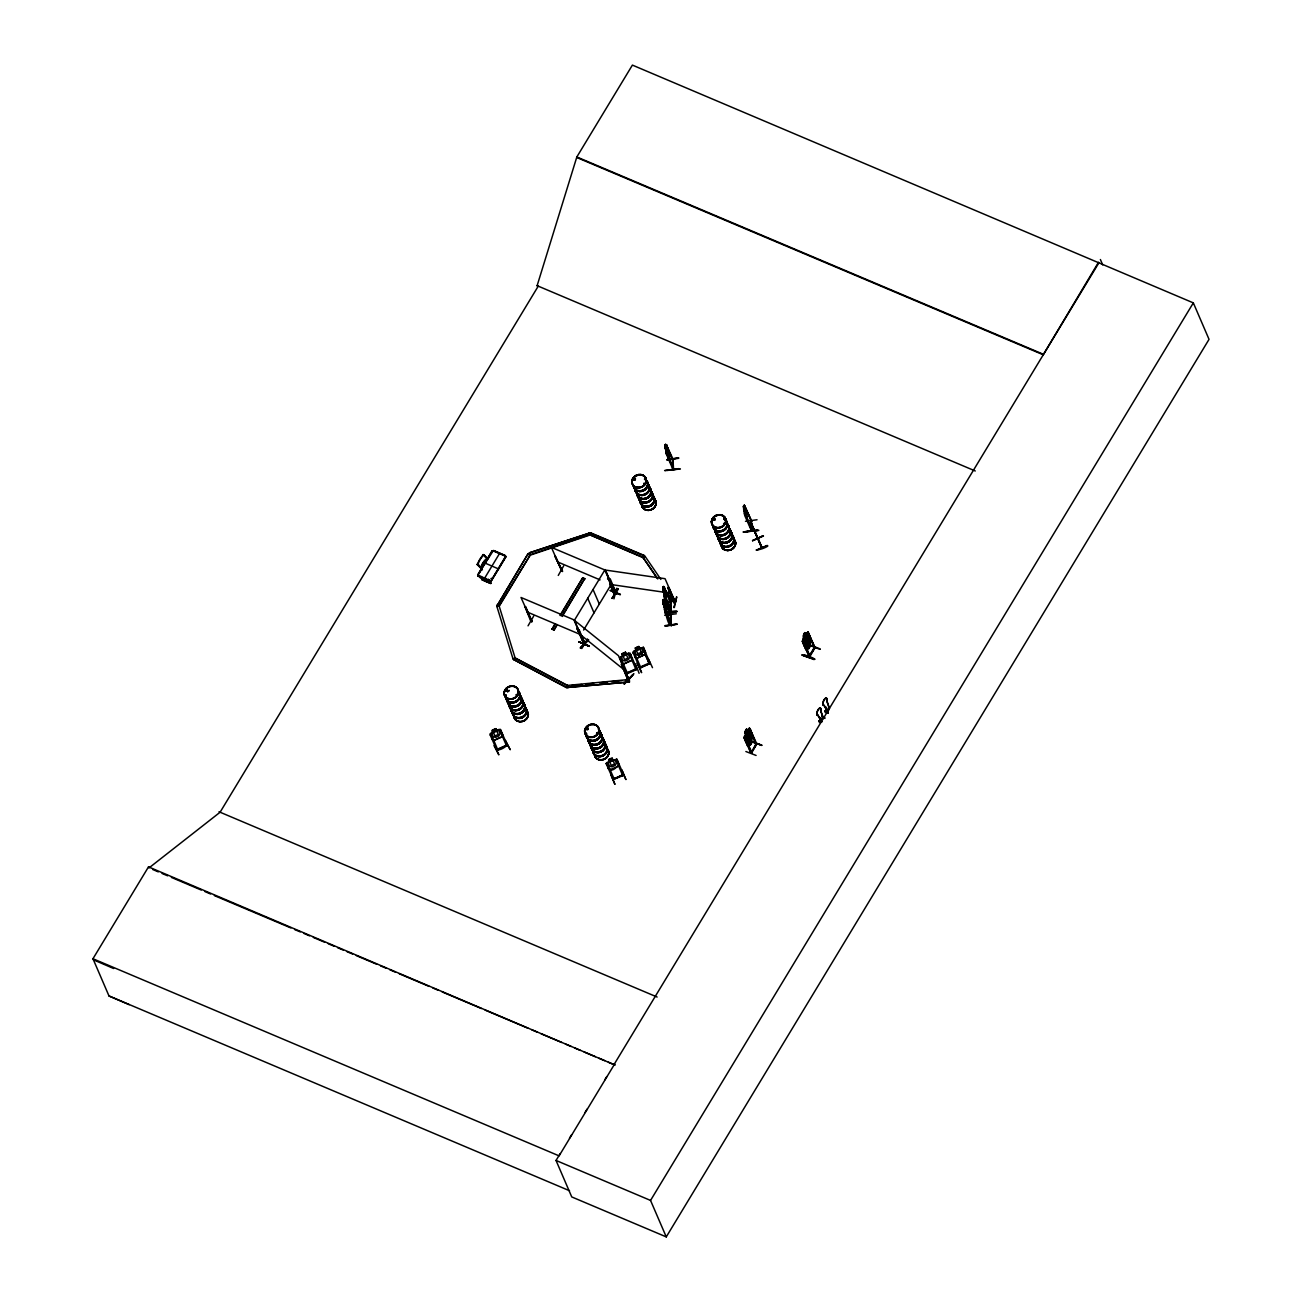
<?xml version="1.0" encoding="UTF-8"?>
<svg xmlns="http://www.w3.org/2000/svg" width="1302" height="1302" viewBox="0 0 1302 1302"><rect width="100%" height="100%" fill="white"/><g stroke="black" fill="none" stroke-linecap="round" stroke-linejoin="round"><path stroke-width="1.5" d="M567.77 687.912L567.574 685.422L515.299 657.966L514.03 659.756L566.5 687.668L567.574 685.422L629.273 679.481L629.468 681.971L567.574 687.456L629.468 681.971M629.273 681.516L629.273 679.481M827.421 709.313L826.282 710.29L826.461 707.23M531.655 621.689L530.777 620.354M561.52 570.748L562.529 571.187L561.211 571.187L562.529 571.187L555.238 556.247L562.334 571.578L555.043 556.572M562.171 571.204L561.455 570.243M583.101 642.96L584.631 642.7M585.363 644.702L584.533 643.481M614.658 592.264L613.795 593.468L614.967 592.556M613.681 592.947L614.902 593.289M750.977 752.979L745.135 737.811L751.84 752.442L750.815 753.272L756.82 743.898L750.098 729.234L756.153 744.239M813.896 647.843L814.564 648.542L808.347 632.902L815.068 647.582L809.535 657.184L802.878 642.358L803.741 641.626L810.072 656.354C807.484 654.906 811.667 655.036 814.808 647.013M676.291 613.795L664.638 615.228M583.752 643.253L577.16 628.882L578.267 628.931M608.457 579.178L614.609 594.005L614.674 592.947M667.031 459.866L678.586 458.32M745.493 521.305L757.048 519.758M585.493 644.148L584.338 643.855M627.336 678.342L628.394 679.53L621.575 664.004L622.03 664.866M627.564 678.928L628.475 678.651L627.255 678.277M628.475 678.651L624.114 668.837M628.606 679.123L627.759 678.082M670.676 615.211C672.076 641.984 670.823 609.987 670.628 615.114M670.921 615.634L663.515 599.18M670.497 623.658L670.579 624.521M670.091 601.508L670.921 612.152L670.432 601.801M671.083 611.566L670.856 611.012M750.977 520.963L751.547 521.728L744.809 506.25L751.628 520.881M751.645 521.711L744.223 505.241L744.695 515.413L751.579 531.086L750.863 520.312M751.531 530.044L751.97 531.037L744.288 511.344M752.084 530.793L751.335 520.361M749.122 742.563L748.52 743.605L748.829 739.601L746.811 739.666L747.364 738.511M643.286 647.338L650.219 663.499L650.023 662.441L648.835 662.995L649.47 663.841L642.895 648.884L643.855 648.445L643.042 649.21M751.628 524.022L762.093 547.8L751.059 523.03L761.719 547.947L757.65 537.97M645.353 652.123L645.092 654.434L636.922 658.242L634.904 656.908M645.466 652.074L645.206 654.467L636.922 658.242M491.472 734.93L490.496 735.353L491.472 734.93L497.82 749.985L497.478 748.894M502.165 736.655L502.426 734.344L500.375 729.576L496.713 730.536M491.977 739.129L493.963 740.382L502.279 736.688L502.588 734.409M621.542 662.653L623.577 664.004L631.893 660.293L632.219 658.031M663.467 602.094L663.629 601.003L665.794 607.481L665.452 610.898M481.707 579.504L490.821 583.556L482.049 579.846M505.843 556.882L505.143 555.401L493.735 550.567M507.308 690.125L507.048 691.232L505.957 690.451M507.78 690.874L507.015 689.897M516.748 694.34L516.422 695.463M516.568 695.349L517.122 694.65L515.983 694.812M586.502 728.697L587.251 729.608M587.853 729.234L587.853 728.388M587.967 728.192L588.227 729.397L586.714 729.787M597.293 732.587L596.967 733.726M596.528 733.368L597.455 732.635M597.602 732.798L596.967 733.612M635.083 478.42C632.186 478.615 636.222 478.241 634.871 479.868M643.969 483.97L645.027 483.319M712.943 519.628L713.594 518.766M724.319 523.974L723.831 523.339M820.488 718.688L820.504 720.364L820.048 718.004M819.886 718.558L820.667 718.086M670.839 601.752L670.888 602.907L663.564 586.323L663.597 589.22L662.669 587.267L665.094 591.499L665.403 598.057M614.121 778.84L622.421 774.918M607.725 764.307L606.878 765.039L607.725 764.307L614.251 779.231L612.884 778.677M623.691 774.657L613.014 779.312L623.625 774.723M670.074 614.463L670.579 615.341M670.79 624.179L670.807 624.114C667.861 630.298 660.798 589.855 663.597 602.077L662.669 600.124L662.995 603.493M752.979 736.314L747.511 745.802L743.995 737.648L749.594 728.192L748.617 728.632M744.174 737.599L744.532 735.955M752.8 736.346L751.238 740.122L752.003 741.912M814.678 647.403L807.842 631.877L802.357 641.365L803.985 637.524L803.22 635.734C806.443 628.508 802.537 637.264 803.22 639.656L804.669 643.009L806.198 642.862L807.907 639.9L808.2 636.89L806.752 633.537L805.596 634.53L804.815 632.723M810.804 641.723L811.113 639.949L807.728 631.828M806.622 649.128L811.113 639.949M819.3 722.61L821.236 718.916M819.821 721.731L819.17 720.787L821.936 721.926L818.942 721.162M825.322 712.633L826.884 708.939M825.68 712.031L825.956 711.364M610.199 579.423L609.287 578.934L616.595 594.038L615.358 593.924L605.072 569.592L574.231 620.598L584.273 644.148M613.942 598.855L616.725 588.211M615.569 593.94L605.463 570.064L665.062 578.69L675.282 602.159L673.72 601.866L674.957 601.508L675.136 602.566L668.886 587.544L667.763 587.772L673.948 602.403L675.022 602.533M616.253 593.484L615.228 593.175M615.716 593.419L616.481 594.021L616.253 593.061M673.769 607.513L676.828 597.146M674.355 607.562L676.552 596.853M614.804 784.211L611.029 774.804M751.352 740.154L752.003 737.974L750.554 734.621L749.024 734.767L747.039 740.757L748.471 744.109L749.643 743.116L750.278 745.037L752.1 741.863L751.433 740.106M809.6 643.839L810.251 641.658L808.802 638.305L807.273 638.452L805.287 644.441L806.719 647.778L807.891 646.801L808.623 648.754L810.446 645.597L809.567 643.758L810.365 645.629M747.446 730.894L746.599 728.876L744.777 732.049L746.42 739.324L747.95 739.178L749.659 736.232L749.952 733.205L748.52 729.852L747.478 730.715M584.598 644.36L585.526 645.092L579.325 630.363M560.185 1153.605L556.035 1160.456L571.741 1196.929L666.266 1236.9L1209.037 339.35L1193.332 302.878L632.398 65.1L576.835 156.972L537.075 285.822L538.165 286.294M750.88 753.126L744.06 737.567M751.775 752.654L751.254 751.759M756.332 744.744L749.48 728.143M756.722 744.077L751.384 753.321M584.858 643.237L583.296 642.57M639.266 667.308L640.828 667.682L634.302 652.758L633.325 653.197L634.302 652.758M640.714 667.714L640.47 666.77M649.014 662.799L649.454 663.792M650.268 663.402L639.607 667.796M496.436 749.464L497.999 749.854M496.55 749.415C500.082 751.775 509.7 743.833 506.152 745.102M496.664 750.001L507.292 745.118M507.471 745.623L500.473 729.494L499.04 729.445C490.838 731.382 490.708 738.055 492.351 730.21L495.883 728.632L496.615 730.65L498.601 730.357L500.033 733.71L498.894 735.923L495.59 737.388L493.198 736.753L491.749 733.4L493.263 732.017M626.05 673.085C627.71 671.523 627.548 674.924 627.255 672.548M627.499 673.508L621.087 658.552L620.11 658.975L621.087 658.552M636.857 668.707L626.392 673.573M490.463 583.15L488.543 579.39M490.268 583.133L488.348 579.357M745.867 751.514L756.104 755.453M814.206 658.861C806.622 657.933 790.363 649.958 814.059 659.593M804.05 654.857C827.388 665.582 806.41 653.392 803.904 655.638M613.893 778.319L614.039 779.312M616.416 760.661L617.408 760.254L616.416 760.661L622.73 775.634L623.3 774.267L623.853 775.26L616.822 759.099L607.139 762.516M578.918 641.707C610.133 655.541 557.988 632.918 588.976 645.89M583.931 643.758L577.356 628.557M477.883 575.191L492.286 550.665M478.078 575.142C478.534 577.844 489.259 584.061 491.261 580.383L505.469 556.54M505.615 690.565L506.706 691.346M507.227 690.792L506.152 689.897M643.823 483.66L643.969 483.172M715.026 519.937L714.928 518.912M723.652 523.664L723.619 524.234M670.286 614.804L670.904 625.009M672.402 458.776L672.857 459.866M750.863 520.198L751.563 530.972M744.353 505.225L744.256 508.154L743.361 506.38M803.367 641.87C814.075 625.985 801.869 638.696 803.692 644.685M752.198 741.912L750.375 745.069L749.529 743.068L747.511 745.802M761.589 745.46L751.417 741.473L750.587 744.077M807.777 646.752L805.759 649.486L802.309 641.251L809.632 657.005M809.486 643.79L810.853 641.74M744.972 732.049L746.681 729.087M744.988 738.82L745.493 737.941M756.169 744.923L750.44 729.364M803.236 642.504L803.741 641.626M814.58 648.429L808.688 633.049M751.791 735.793L751.547 732.961L751.872 735.776L747.576 743.214L746.127 742.352M810.121 639.445L805.71 646.85L810.121 639.445L809.909 636.694M809.795 645.45L819.951 649.34M755.648 744.402L751.205 752.816M756.153 743.279L756.006 744.549M809.567 655.59L813.896 648.087M751.547 741.619L761.979 745.265L751.596 741.603M825.37 712.161L825.191 710.827L828.284 712.731L825.191 710.827M821.123 718.785L819.495 721.552L819.17 720.787M827.405 711.608L829.309 708.418L826.672 700.72A3.939 1.514 -67.7 0 0 825.549 698.132A3.939 1.514 -67.7 0 0 822.88 702.673A3.939 1.514 -67.7 0 0 823.987 705.245L827.616 711.706L829.52 708.5L826.884 700.802A3.939 1.514 -67.7 0 0 825.761 698.23A3.939 1.514 -67.7 0 0 823.092 702.755A3.939 1.514 -67.7 0 0 824.199 705.326L827.616 711.706M821.774 716.36L824.557 717.5L821.562 716.735M828.153 713.284L827.958 711.966M531.704 621.152L530.581 620.745L524.836 606.341L532.127 621.282M531.932 621.672L525.731 606.716M533.657 616.172L528.042 625.839M563.652 565.914L558.265 575.435M607.562 578.788L608.669 578.837M608.376 579.309L608.555 578.3L614.609 594.005M610.361 590.245L620.159 594.786M617.734 588.569L612.086 598.432L618.336 589.041M610.101 590.603L620.403 594.428L615.341 592.345M129.191 1004.672L108.994 995.965L92.963 958.744L148.509 866.872L615.114 1065.069L608.408 1062.237M482.407 569.869L477.15 564.531L478.436 561.927A17.414 10.237 -44.6 0 1 481.349 557.093L483.172 554.571L484.442 555.628M477.15 564.531L478.664 565.182M477.264 564.336L478.046 564.238A16.763 9.846 -44.6 0 1 483.579 555.059L484.816 556.003M481.724 568.616L478.501 565.263L481.675 567.916A9.114 5.354 -44.6 0 1 487.208 558.753L486.557 558.656M484.702 556.198L487.387 559.486M492.107 550.876L477.704 574.784L490.284 580.985M479.103 573.45L482.163 568.388M485.223 563.31L493.067 550.958M491.342 580.578L505.648 556.93M590.636 532.795L589.692 535.106L530.109 555.205L499.252 606.211L497.299 605.397L527.961 553.92L529.914 554.75L589.497 534.65L590.636 532.795L644.051 555.384L643.123 557.695L656.843 577.73M497.299 605.397L527.961 553.92M497.104 604.942L499.057 605.755L515.218 658.275L513.053 659.007L496.892 606.488L499.057 605.755L530.109 555.205L528.156 554.375M557.126 624.976L554.034 630.07L552.097 629.257L554.977 623.691M560.12 615.195L582.743 577.779L584.696 578.609L562.269 616.464M552.097 629.257L555.173 624.146M560.316 615.651L582.743 577.779M554.034 630.07L556.93 624.521M562.073 616.009L584.696 578.609M583.621 630.038L611.37 584.175M643.123 557.695L589.497 534.65L642.928 557.24C648.298 554.082 640.307 560.267 644.051 555.384M577.128 157.656L1043.26 354.795L1098.53 262.239M569.495 1138.208L571.562 1134.791M585.021 1112.526L587.088 1109.109M604.698 1080.009L606.765 1076.575M614.007 1064.597L1098.823 262.923M614.642 1063.994L559.095 1155.867L92.963 958.744M666.266 1236.9L650.544 1200.428L1193.332 302.878M514.225 660.212L515.022 657.819L513.053 659.007M566.5 687.668L567.574 685.422M814.564 647.517L814.255 648.233M492.286 551.283L493.914 550.974M481.984 579.292L490.854 582.694M491.261 581.017L505.729 557.142L505.322 555.791L493.474 550.486M634.937 479.559L634.53 478.729M633.976 480.145L635.409 479.673M507.585 691.037L505.681 691.004M713.773 520.051L714.765 519.27L713.577 519.14M713.984 520.051L714.798 519.205M587.853 729.087L586.388 728.876M643.334 647.452L632.821 652.074L639.917 668.154L650.398 663.369M490.903 733.059L489.861 734.214L496.957 750.359L496.615 749.268M606.146 763.672L607.171 762.451L606.097 763.574L613.291 779.638M610.296 579.064L616.367 593.5M579.439 630.152L578.413 629.842L585.802 644.799M580.594 648.201L588.716 640.014M531.004 620.875L531.769 621.721L521.012 597.472L574.442 620.061L584.728 644.539L577.16 628.882M624.407 683.241C652.627 654.271 606.26 703.536 632.479 674.989M624.537 683.485L632.626 675.266M633.846 650.984L636.19 649.779L634.709 651.244L636.157 654.597L638.533 655.231L641.821 653.734L642.976 651.488L641.528 648.136L639.607 648.233M805.612 642.195L804.962 643.318L807.077 643.286L806.817 647.306L807.598 643.058L809.86 642.016L807.826 641.951M670.644 602.256L664.15 587.332L670.937 601.85M491.082 580.611L489.91 580.773M713.268 518.896L714.619 518.603M714.765 520.051L713.756 520.393M586.551 729.332L587.934 728.55M637.264 663.092L641.56 672.337M641.528 672.662L637.28 663.076M494.044 745.737L498.666 754.509M494.451 745.232L498.829 754.802M610.833 774.544L614.918 784.227M628.687 652.969L619.524 657.933L622.747 655.622L621.965 653.832L625.497 652.253L626.327 654.157L630.087 653.116L637.036 669.342C636.662 667.324 635.148 669.863 636.255 669.619M623.723 775.276L623.463 774.316M673.297 469.062L672.906 468.118M665.973 591.092L673.98 602.777L675.917 601.573L673.785 602.321L666.917 592.312M637.036 669.342L626.474 673.98M667.601 455.554L667.291 448.995L664.899 444.942M746.062 516.992L746.453 513.558L744.305 507.064L744.142 508.171C741.831 501.384 745.444 516.389 743.605 509.277M634.839 479.738L633.944 479.836M492.612 550.681L505.843 556.361M490.935 581.001L478.306 576.07M639.315 657.022L635.311 648.038L638.826 646.443L642.602 655.524M638.875 646.541L635.311 648.038M639.477 648.282L643.448 647.371L645.515 652.172M636.483 650.447L639.77 648.949M637.915 653.799L641.202 652.302M648.201 658.503L652.497 667.666M640.535 666.917L648.901 663.141M621.965 653.832L625.497 652.253M629.696 654.711L630.819 654.597L629.696 654.711L636.011 669.667M624.26 669.13L628.589 679.172L618.499 655.72L574.866 620.696M495.932 728.729L492.351 730.21M627.32 672.695L635.702 668.968M500.082 731.089L501.205 730.975L500.082 731.089L506.641 745.997M493.963 740.382L502.279 736.688M505.436 740.708L510.221 749.74L505.371 740.382M497.706 749.089L506.087 745.346M805.645 649.454L806.622 649.014M807.842 631.877L805.694 634.562L804.848 632.56M608.636 759.652C618.58 756.967 605.072 758.301 609.596 761.556L608.018 762.793L609.466 766.146L611.875 766.829L615.211 765.446L616.367 763.249L614.935 759.912L613.014 760.043M608.18 768.392L610.215 769.759C613.991 772.135 621.184 761.133 618.499 766.227L610.231 769.563L608.229 768.489M625.953 779.572L621.819 769.938L625.757 779.345M623.821 775.178L613.161 779.638L612.868 778.629L613.047 779.686M751.986 524.869L752.003 523.86M752.458 526.529L751.303 523.339L754.965 532.274M756.918 537.14L756.869 537.026M752.556 540.558L763.46 536.05M756.495 550.225L767.269 545.408M756.446 550.111C777.929 540.428 763.721 550.144 756.316 549.818M529.328 552.845L589.122 533.202L529.328 552.845L530.109 555.205M626.669 673.883L619.606 657.803M809.616 656.094L803.383 641.495M614.577 593.81L613.844 593.435M481.821 578.983L485.63 578.153M613.649 778.368L614.137 779.214M634.627 479.754L634.041 479.852M635.588 664.053L639.103 673.313M663.76 607.513L663.727 602.696M664.232 609.32L670.823 625.058M667.015 614.756L665.713 603.965L667.015 614.756L666.168 614.039M664.118 601.231L664.476 600.238M664.964 609.434L671.376 624.097M665.192 625.578C701.664 620.875 640.665 629.859 676.763 624.065M665.534 444.242L667.959 448.702M664.866 444.763L665.029 448.165L665.696 444.34L666.364 453.975L665.908 452.152M666.364 444.828L672.695 460.452L666.364 444.828L673.167 459.443M666.396 445.756L666.754 444.763M665.045 448.116L673.525 469.599C671.962 436.87 673.964 490.642 672.581 459.525M667.194 453.959L673.59 468.639M668.431 458.792L669.147 459.411L667.959 448.604L669.033 459.427M667.405 470.087C708.255 466.035 635.653 474.058 678.977 468.639M667.503 470.396L679.074 468.883M744.858 507.194L745.216 506.201M746.42 510.042L747.608 520.849M747.234 512.874L746.29 510.156M744.37 513.59L744.825 515.397M745.639 515.397L752.051 530.077M745.867 531.525C786.701 527.473 714.114 535.496 757.438 530.077M745.965 531.818L757.536 530.321M663.336 586.763L664.036 596.495L666.233 601.296M664.199 588.26L664.557 587.267M662.799 587.251L662.962 590.652M665.761 591.108L666.819 601.931L666.103 601.182M664.98 596.462L671.311 611.077M666.738 601.736L676.389 600.434L664.817 601.98M664.72 602.256L676.291 600.661M665.371 613.47C672.19 609.32 687.83 611.484 665.355 613.47M676.877 611.452L665.208 612.591M571.757 685.503L581.701 684.543M585.688 684.152L593.647 683.387M599.62 682.818L607.578 682.053M611.566 681.662L621.51 680.702M625.497 680.328L629.468 679.937M749.578 738.283L751.612 738.332L749.35 739.373M712.991 519.563L714.066 520.149M667.763 587.772L668.772 587.918M611.745 584.647L671.344 593.273M634.627 478.55L635.506 478.762M670.595 601.215L671.311 611.989L662.848 590.62M673.915 601.898L673.98 602.777M674.143 602.435L667.861 587.414M810.446 645.597L808.623 648.754M810.056 644.913L820.195 648.949M804.31 646.15L805.824 646.882M744.89 732.098L745.655 733.889M746.176 742.514L747.576 743.214M825.598 708.695L826.526 710.387M824.963 711.201L827.73 712.34M820.634 710.68L823.482 718.46L820.634 710.68A3.939 1.514 -67.7 0 0 819.528 708.109A3.939 1.514 -67.7 0 0 816.859 712.633A3.939 1.514 -67.7 0 0 817.965 715.205L821.383 721.585M817.965 715.205L821.595 721.666M524.625 606.667L525.536 607.041M531.021 620.387L531.851 620.68M578.902 641.788L589.122 646.166M576.835 156.972L1042.967 354.111M975.263 470.982L537.156 285.691L538.247 286.163L220.103 812.22L148.981 867.929L148.509 866.872M590.831 533.25L644.262 555.84M557.695 561.959L600.076 579.895M582.938 578.234L584.891 579.064M491.342 578.316L492.286 578.706L491.098 578.706M482.293 579.488L491.066 583.15M527.294 612.054L580.725 634.66M551.902 628.801L553.838 629.615M219.013 811.764L657.136 997.039M152.708 869.508L158.307 871.884M162.05 873.463L167.649 875.823M171.392 877.402L201.273 890.047M205 891.626L210.599 894.002M214.342 895.581L290.916 927.952M294.643 929.547L300.257 931.907M303.984 933.485L309.583 935.861M313.326 937.44L324.524 942.176M328.267 943.755L333.865 946.131M337.609 947.71L343.207 950.069M346.934 951.648L352.549 954.024M356.276 955.603L376.831 964.294M380.558 965.872L386.157 968.232M389.9 969.827L395.499 972.187M399.242 973.766L429.123 986.411M432.85 987.99L438.448 990.35M442.192 991.929L481.414 1008.529M485.141 1010.108L528.107 1028.271M531.834 1029.849L537.433 1032.209M541.176 1033.804L561.715 1042.479M565.459 1044.058L571.057 1046.434M574.784 1048.012L580.399 1050.389M584.126 1051.967L595.34 1056.703M599.066 1058.282L604.665 1060.658M556.035 1160.456L650.544 1200.428M108.994 995.965L569.511 1190.728M93.418 959.802L113.616 968.509M628.02 678.57L624.96 670.676M807.647 634.432L809.095 635.295M515.511 658.421L567.77 685.877M514.03 659.756L566.305 687.212M617.929 588.862L612.135 598.383M587.479 638.924L581.815 648.542M531.981 621.152L530.695 620.777M673.036 469.599L666.233 453.893M670.872 612.021L664.036 596.397M633.456 479.396L633.976 480.275M588.048 728.192L587.169 728.095L587.853 728.615M477.476 564.58L478.534 565.393M492.042 738.966L493.979 740.187M581.148 635.278L624.781 670.318M484.425 555.287L487.745 558.656M483.172 554.571L487.632 559.095M477.915 564.433L479.038 565.573M644.881 556.052L660.879 579.423M668.87 591.108L675.917 601.573M642.928 557.24L657.787 578.951M477.704 575.305L478.078 576.151M631.893 660.293L623.577 664.004M1100.385 259.521L1102.729 264.941M809.925 645.857L808.835 647.761M744.223 505.241L746.42 510.14M744.532 511.93L745.981 515.283L744.386 508.773L744.516 513.59M824.557 717.5L824.963 718.444M665.159 447.839L665.924 449.939M666.087 450.508L667.519 453.845L665.94 447.335L666.054 452.152M749.431 728.274L752.914 736.395M746.388 729.869L745.297 731.773M745.135 737.811L751.319 752.475M662.848 588.309L662.946 590.343M663.874 593.012L665.322 596.365L663.727 589.839L663.857 594.656M664.59 596.528L670.807 611.224M662.702 600.303L666.559 609.271M662.978 603.2L671.295 624.944M662.881 603.461L666.754 612.445M642.895 648.884L649.21 663.841M615.341 593.858L604.844 569.967L551.413 547.377L561.65 570.829M610.296 584.435L614.251 593.858M609.824 584.061L613.877 593.533M635.49 648.152L636.271 649.942M625.416 652.367L626.229 654.255L628.215 653.978L629.663 657.315L628.508 659.544L625.204 661.009L622.812 660.374L621.38 657.022L622.877 655.638L622.112 653.832M593.045 589.497L599.327 604.079M621.575 664.004L627.58 679.026L621.282 664.28M587.739 598.269L594.021 612.851M616.725 759.164L618.824 764.046M612.2 758.155L612.933 760.156M499.61 553.383L484.198 578.902M498.585 568.958L485.141 563.115A30.922 12.011 -67.1 0 0 486.118 561.569M499.057 605.755L496.892 606.488M492.498 730.21L493.312 732.115M752.231 526.008L751.742 524.706M753.191 528.059L754.444 531.037M754.118 530.598L755.388 533.315M754.183 530.695L753.288 528.547L757.259 537.856M622.47 774.723L622.73 775.634M588.927 532.746L589.692 535.106M477.655 575.045L477.964 575.923M809.73 636.743L809.942 639.428M745.297 738.218L745.509 740.903M745.183 738.169L745.444 741.001M665.176 606.048L665.355 609.206M663.109 601.768L663.239 603.803M743.767 507.845L743.865 509.879M665.322 446.407L665.42 448.441M481.268 566.582A9.765 5.745 -44.6 0 1 481.805 564.84M482.212 563.945A9.765 5.745 -44.6 0 1 483.27 562.187M483.921 561.325A9.765 5.745 -44.6 0 1 485.402 559.746M484.832 563.929A30.922 12.011 -67.1 0 1 483.937 565.442M483.481 566.191A30.922 12.011 -67.1 0 1 483.026 566.907M598.822 732.408A7.47 6.445 -23.3 0 1 598.822 743.8A7.47 6.445 -23.3 0 1 587.853 739.162M601.719 736.769A7.356 6.347 -23.3 0 1 599.376 747.56A7.373 6.364 -23.3 0 1 589.432 742.628A7.324 6.315 -23.3 0 0 599.359 747.527A7.324 6.315 -23.3 0 0 601.687 736.786A7.373 6.364 -23.3 0 1 599.425 747.673A7.356 6.347 -23.3 0 1 589.415 742.531M601.41 734.344A7.47 6.445 -23.3 0 1 596.967 744.418A7.47 6.445 -23.3 0 1 587.755 738.95M598.611 729.283A7.47 6.445 -23.3 0 1 595.323 740.61A7.47 6.445 -23.3 0 1 586.372 733.417M601.898 737.144A7.373 6.364 -23.3 0 1 599.555 747.966A7.324 6.315 -23.3 0 1 589.708 743.116A7.356 6.347 -23.3 0 0 599.636 748.145A7.356 6.347 -23.3 0 0 601.963 737.371A7.324 6.315 -23.3 0 1 599.62 748.129A7.373 6.364 -23.3 0 1 589.562 742.937M601.801 736.981A7.356 6.347 -23.3 0 1 599.473 747.771A7.356 6.347 -23.3 0 1 589.513 742.758M601.947 739.65A7.47 6.445 -23.3 0 1 604.909 747.836A7.47 6.445 -23.3 0 1 595.779 752.117A7.47 6.445 -23.3 0 1 591.222 744.679M605.186 744.581A7.47 6.445 -23.3 0 1 601.915 755.892A7.47 6.445 -23.3 0 1 592.947 748.699M606.439 746.03A7.47 6.445 -23.3 0 1 601.068 756.364A7.47 6.445 -23.3 0 1 593.045 748.91M605.007 744.418A7.356 6.347 -23.3 0 1 601.784 755.567A7.356 6.347 -23.3 0 1 592.963 748.487M603.542 740.757A7.47 6.445 -23.3 0 1 600.271 752.084A7.47 6.445 -23.3 0 1 591.303 744.89M606.765 748.455A7.373 6.364 -23.3 0 1 604.421 759.278A7.373 6.364 -23.3 0 1 594.428 754.232A7.356 6.347 -23.3 0 0 604.405 759.245A7.356 6.347 -23.3 0 0 606.748 748.455M723.896 518.928A7.47 6.445 -23.3 0 1 723.896 530.321A7.47 6.445 -23.3 0 1 712.926 525.683M723.798 518.717A7.47 6.445 -23.3 0 1 723.798 530.109A7.47 6.445 -23.3 0 1 712.829 525.471M727.151 523.86A7.47 6.445 -23.3 0 1 723.863 535.171A7.47 6.445 -23.3 0 1 714.896 527.977M728.615 527.554A7.356 6.347 -23.3 0 1 725.393 538.686A7.356 6.347 -23.3 0 1 716.572 531.607M728.567 527.375A7.373 6.364 -23.3 0 1 725.328 538.572A7.373 6.364 -23.3 0 1 716.474 531.46A7.324 6.315 -23.3 0 0 725.279 538.426A7.34 6.331 -23.3 0 0 728.502 527.31A7.324 6.315 -23.3 0 1 725.279 538.426A7.34 6.331 -23.3 0 1 716.474 531.362M730.487 534.211A7.47 6.445 -23.3 0 1 730.487 545.619A7.47 6.445 -23.3 0 1 719.501 540.965M730.324 534.064A7.356 6.364 -23.3 0 1 730.324 545.31A7.356 6.364 -23.3 0 1 719.501 540.737A7.356 6.347 -23.3 0 0 729.478 545.75A7.356 6.347 -23.3 0 0 731.822 534.959M730.259 531.086A7.47 6.445 -23.3 0 1 726.988 542.413A7.47 6.445 -23.3 0 1 718.02 535.22M731.512 532.551A7.47 6.445 -23.3 0 1 726.125 542.885A7.47 6.445 -23.3 0 1 718.118 535.431M728.697 527.684A7.373 6.364 -23.3 0 1 725.458 538.865A7.373 6.364 -23.3 0 1 716.605 531.753M733.563 539.028A7.356 6.347 -23.3 0 1 730.324 550.16A7.373 6.364 -23.3 0 1 721.487 543.064A7.373 6.364 -23.3 0 0 730.276 550.046A7.373 6.364 -23.3 0 0 733.579 538.995A7.373 6.364 -23.3 0 1 730.276 550.046A7.356 6.347 -23.3 0 1 721.52 543.08M518.18 693.95A7.47 6.445 -23.3 0 1 518.18 705.342A7.47 6.445 -23.3 0 1 507.21 700.688M517.968 690.809A7.47 6.445 -23.3 0 1 514.681 702.136A7.47 6.445 -23.3 0 1 505.729 694.942M507.617 691.818A7.47 6.445 -23.3 0 1 509.131 690.613M506.006 695.398A7.356 6.364 -23.3 0 0 514.843 702.494A7.356 6.364 -23.3 0 0 518.082 691.329A7.356 6.347 -23.3 0 1 516.585 701.664A7.356 6.347 -23.3 0 1 506.022 698.751M521.158 698.507A7.356 6.347 -23.3 0 1 518.831 709.297A7.356 6.347 -23.3 0 1 508.87 704.268A7.373 6.364 -23.3 0 0 518.88 709.411A7.373 6.364 -23.3 0 0 521.223 698.588A7.324 6.315 -23.3 0 1 518.814 709.264A7.324 6.315 -23.3 0 1 508.903 704.268M521.256 698.735A7.356 6.347 -23.3 0 1 518.928 709.509A7.356 6.347 -23.3 0 1 508.968 704.496M524.641 706.319A7.47 6.445 -23.3 0 1 521.353 717.63A7.47 6.445 -23.3 0 1 512.402 710.436M522.916 702.283A7.47 6.445 -23.3 0 1 520.54 713.252A7.47 6.445 -23.3 0 1 510.417 708.142M522.72 702.136A7.356 6.347 -23.3 0 1 520.393 712.926A7.356 6.364 -23.3 0 1 510.417 707.897A7.356 6.347 -23.3 0 0 520.393 712.926A7.356 6.364 -23.3 0 0 522.737 702.12M521.418 699.109A7.356 6.347 -23.3 0 1 518.196 710.241A7.356 6.347 -23.3 0 1 509.375 703.161A7.324 6.315 -23.3 0 0 518.18 710.225A7.324 6.315 -23.3 0 0 521.402 699.125M521.353 698.881A7.373 6.364 -23.3 0 1 518.115 710.062A7.373 6.364 -23.3 0 1 509.261 702.95M522.997 702.494A7.47 6.445 -23.3 0 1 520.621 713.447A7.47 6.445 -23.3 0 1 510.514 708.353M527.229 711.234A7.324 6.315 -23.3 0 1 522.867 721.096A7.324 6.315 -23.3 0 1 513.834 715.742M633.602 485.727A7.356 6.347 -23.3 0 0 644.409 490.301A7.356 6.364 -23.3 0 0 644.409 479.071A7.356 6.347 -23.3 0 1 644.409 490.301A7.356 6.364 -23.3 0 1 633.586 485.727M647.631 484.002A7.356 6.347 -23.3 0 1 644.409 495.134A7.356 6.347 -23.3 0 1 635.588 488.055M648.966 487.16A7.324 6.315 -23.3 0 1 645.743 498.259A7.324 6.315 -23.3 0 1 636.971 491.212A7.373 6.364 -23.3 0 0 645.808 498.389A7.373 6.364 -23.3 0 0 649.047 487.208A7.34 6.331 -23.3 0 1 645.743 498.259A7.34 6.331 -23.3 0 1 636.955 491.196M647.615 483.677A7.47 6.445 -23.3 0 1 644.327 495.004A7.47 6.445 -23.3 0 1 635.376 487.811M647.517 483.465A7.47 6.445 -23.3 0 1 645.157 494.435A7.47 6.445 -23.3 0 1 635.034 489.324M645.873 479.657A7.47 6.445 -23.3 0 1 643.513 490.61A7.47 6.445 -23.3 0 1 633.39 485.516M651.033 494.255A7.47 6.445 -23.3 0 1 651.033 505.648A7.356 6.364 -23.3 0 1 640.258 501.237A7.356 6.347 -23.3 0 0 651.081 505.794A7.356 6.364 -23.3 0 0 651.098 494.565A7.356 6.347 -23.3 0 1 651.081 505.794A7.47 6.445 -23.3 0 1 640.063 501.01M650.951 494.044A7.47 6.445 -23.3 0 1 650.951 505.436A7.47 6.445 -23.3 0 1 639.982 500.798M650.821 491.131A7.47 6.445 -23.3 0 1 647.533 502.442A7.47 6.445 -23.3 0 1 638.582 495.248M641.886 502.67A7.34 6.331 -23.3 0 0 650.691 509.733A7.34 6.331 -23.3 0 0 653.913 498.617A7.324 6.315 -23.3 0 1 650.691 509.733A7.324 6.315 -23.3 0 1 641.902 502.67A7.373 6.364 -23.3 0 0 650.74 509.863A7.373 6.364 -23.3 0 0 653.978 498.682M650.74 490.919A7.47 6.445 -23.3 0 1 647.452 502.247A7.47 6.445 -23.3 0 1 638.485 495.053M638.501 494.825A7.356 6.347 -23.3 0 0 647.322 501.905A7.356 6.364 -23.3 0 0 650.561 490.756A7.356 6.347 -23.3 0 1 647.322 501.905A7.356 6.364 -23.3 0 1 638.485 494.825M650.837 491.44A7.356 6.347 -23.3 0 1 648.51 502.23A7.356 6.347 -23.3 0 1 638.55 497.201M818.177 715.303A3.939 1.514 -67.7 0 1 817.07 712.715A3.939 1.514 -67.7 0 1 819.739 708.19A3.939 1.514 -67.7 0 1 820.846 710.762M504.606 559.844L504.606 559.844M749.399 730.747L745.118 738.185L749.513 730.796L750.912 731.496L749.513 730.796M749.643 736.216L747.95 739.162L749.382 742.514L751.091 739.569L749.643 736.216M807.891 639.884L806.198 642.846L807.631 646.199L809.339 643.237L807.891 639.884M747.592 731.447L745.9 734.393L747.332 737.746L749.041 734.784L747.592 731.447M804.636 633.553L803.806 636.06L804.636 633.553M805.84 635.116L804.148 638.078L805.58 641.43L807.289 638.468L805.84 635.116M578.218 628.459L578.039 629.468L578.218 628.459M486.476 580.838L486.427 581.701L486.476 580.838M588.374 639.754L580.22 647.957L588.358 639.77M638.273 647.127L636.418 648.689L638.273 647.127M624.96 652.92L623.088 654.467L624.96 652.92M626.441 654.76L623.137 656.224L624.586 659.577L627.889 658.112L626.441 654.76M495.33 729.315L493.474 730.845L495.33 729.315M496.827 731.138L493.523 732.603L494.972 735.955L498.275 734.491L496.827 731.138M611.647 758.806L609.759 760.303L611.647 758.806M613.144 760.661L609.808 762.044L611.256 765.397L614.593 763.997L613.144 760.661M753.256 527.798L754.297 530.614L753.256 527.798M763.314 535.659L752.605 540.688L763.314 535.659M678.586 457.93L666.933 459.704L678.586 457.93M598.871 743.947A7.356 6.347 -23.3 0 0 598.871 732.733A7.356 6.364 -23.3 0 1 598.871 743.963A7.356 6.364 -23.3 0 1 588.048 739.39A7.356 6.347 -23.3 0 0 598.871 743.947M589.92 737.046A7.356 6.347 -23.3 0 0 598.741 728.274A7.356 6.347 -23.3 0 0 586.697 726.516A7.373 6.364 -23.3 0 0 589.92 737.078A7.373 6.364 -23.3 0 0 598.774 728.274A7.373 6.364 -23.3 0 0 586.681 726.516A7.356 6.347 -23.3 0 0 589.92 737.046M590.066 737.388A7.356 6.347 -23.3 0 0 598.887 728.615A7.356 6.347 -23.3 0 0 586.844 726.874A7.356 6.347 -23.3 0 0 590.066 737.388A7.324 6.315 -23.3 0 0 598.871 728.632A7.324 6.315 -23.3 0 0 586.86 726.89A7.324 6.315 -23.3 0 0 590.083 737.371M595.405 740.757A7.356 6.364 -23.3 0 0 598.643 729.592A7.356 6.347 -23.3 0 1 595.388 740.74A7.356 6.364 -23.3 0 1 586.567 733.661A7.356 6.347 -23.3 0 0 595.388 740.74M597.732 743.751A7.356 6.364 -23.3 0 0 600.076 732.945A7.356 6.347 -23.3 0 1 597.732 743.735A7.356 6.364 -23.3 0 1 587.755 738.706A7.356 6.347 -23.3 0 0 597.732 743.735M595.112 740.073A7.356 6.347 -23.3 0 0 598.334 728.925A7.356 6.364 -23.3 0 1 595.112 740.073A7.356 6.364 -23.3 0 1 586.274 732.977A7.356 6.347 -23.3 0 0 595.112 740.073M601.784 750.733A7.356 6.347 -23.3 0 0 601.784 739.503A7.356 6.364 -23.3 0 1 601.784 750.733A7.356 6.364 -23.3 0 1 590.962 746.16A7.356 6.347 -23.3 0 0 601.784 750.733M602.859 750.863A7.356 6.364 -23.3 0 0 603.575 741.066A7.356 6.347 -23.3 0 1 602.859 750.847A7.356 6.364 -23.3 0 1 592.231 749.985A7.356 6.347 -23.3 0 0 602.859 750.847M591.499 745.135A7.356 6.364 -23.3 0 0 591.499 748.487A7.356 6.347 -23.3 0 1 591.515 745.135M604.323 759.033A7.356 6.347 -23.3 0 0 606.651 748.243A7.324 6.315 -23.3 0 1 604.307 759.001A7.324 6.315 -23.3 0 1 594.396 754.004A7.356 6.347 -23.3 0 0 604.323 759.033M602.956 755.876A7.356 6.347 -23.3 0 0 606.439 746.323A7.356 6.364 -23.3 0 1 602.972 755.892A7.356 6.364 -23.3 0 1 593.24 752.523A7.356 6.347 -23.3 0 0 602.956 755.876M716.735 527.587A7.356 6.347 -23.3 0 0 725.539 518.814A7.356 6.347 -23.3 0 0 713.496 517.073A7.373 6.364 -23.3 0 0 716.718 527.635A7.373 6.364 -23.3 0 0 725.637 518.945A7.373 6.364 -23.3 0 0 713.545 517.203A7.356 6.347 -23.3 0 0 716.735 527.587M716.881 527.945A7.356 6.347 -23.3 0 0 725.702 519.156A7.356 6.347 -23.3 0 0 713.642 517.415A7.356 6.347 -23.3 0 0 716.881 527.945A7.324 6.315 -23.3 0 0 725.67 519.173A7.324 6.315 -23.3 0 0 713.675 517.431A7.324 6.315 -23.3 0 0 716.881 527.912M713.545 517.203A7.373 6.364 -23.3 0 0 716.784 527.766A7.373 6.364 -23.3 0 0 725.588 518.814A7.373 6.364 -23.3 0 0 713.48 517.073M723.945 530.467A7.356 6.347 -23.3 0 0 723.945 519.254A7.356 6.364 -23.3 0 1 723.945 530.484A7.356 6.364 -23.3 0 1 713.122 525.91A7.356 6.347 -23.3 0 0 723.945 530.467M723.652 534.65A7.356 6.364 -23.3 0 0 726.89 523.485A7.356 6.347 -23.3 0 1 723.652 534.634A7.356 6.364 -23.3 0 1 714.814 527.554A7.356 6.347 -23.3 0 0 723.652 534.634M723.928 535.317A7.356 6.347 -23.3 0 0 727.167 524.169A7.356 6.364 -23.3 0 1 723.945 535.317A7.356 6.364 -23.3 0 1 715.107 528.221A7.356 6.347 -23.3 0 0 723.928 535.317M722.805 530.256A7.356 6.347 -23.3 0 0 725.133 519.465A7.356 6.364 -23.3 0 1 722.805 530.272A7.356 6.364 -23.3 0 1 712.829 525.227A7.356 6.347 -23.3 0 0 722.805 530.256M730.617 545.977A7.356 6.347 -23.3 0 0 730.617 534.748A7.356 6.364 -23.3 0 1 730.617 545.977A7.356 6.364 -23.3 0 1 719.794 541.404A7.356 6.347 -23.3 0 0 730.617 545.977M734.898 545.961A7.356 6.347 -23.3 0 0 731.968 537.905A7.324 6.315 -23.3 0 1 734.865 545.945A7.356 6.347 -23.3 0 1 725.898 550.176A7.356 6.347 -23.3 0 1 721.406 542.853A7.324 6.315 -23.3 0 0 725.914 550.144A7.324 6.315 -23.3 0 0 734.865 545.945M727.151 542.771A7.356 6.364 -23.3 0 0 731.529 532.843A7.356 6.347 -23.3 0 1 727.134 542.755A7.356 6.364 -23.3 0 1 718.069 537.384A7.356 6.347 -23.3 0 0 727.134 542.755M726.858 542.088A7.356 6.347 -23.3 0 0 730.08 530.939A7.356 6.364 -23.3 0 1 726.858 542.104A7.356 6.364 -23.3 0 1 718.02 535.008A7.356 6.347 -23.3 0 0 726.858 542.088M725.539 539.061A7.356 6.347 -23.3 0 0 728.778 527.912A7.324 6.315 -23.3 0 1 725.539 539.028A7.356 6.347 -23.3 0 1 716.718 531.965A7.324 6.315 -23.3 0 0 725.539 539.028M509.375 698.783A7.356 6.347 -23.3 0 0 518.196 690.011A7.356 6.347 -23.3 0 0 506.152 688.27A7.356 6.347 -23.3 0 0 509.375 698.783M509.521 699.141A7.356 6.347 -23.3 0 0 518.342 690.353A7.356 6.347 -23.3 0 0 506.299 688.612A7.356 6.347 -23.3 0 0 509.521 699.141M509.424 698.962A7.373 6.364 -23.3 0 0 518.277 690.141A7.373 6.364 -23.3 0 0 506.185 688.4A7.373 6.364 -23.3 0 0 509.424 698.962M514.567 701.827A7.356 6.364 -23.3 0 0 517.789 690.646A7.356 6.347 -23.3 0 1 514.55 701.811A7.356 6.364 -23.3 0 1 505.729 694.731A7.356 6.347 -23.3 0 0 514.55 701.811M509.082 690.467A7.356 6.364 -23.3 0 0 507.585 691.639A7.356 6.347 -23.3 0 1 509.098 690.467M516.292 705.847A7.356 6.364 -23.3 0 0 520.67 695.919A7.356 6.347 -23.3 0 1 516.292 705.83A7.356 6.364 -23.3 0 1 507.21 700.46A7.356 6.347 -23.3 0 0 516.292 705.83M515.657 706.758A7.356 6.347 -23.3 0 0 521.679 698.084A7.356 6.364 -23.3 0 1 515.657 706.774A7.356 6.364 -23.3 0 1 507.503 701.127A7.356 6.347 -23.3 0 0 515.657 706.758M520.946 696.586A7.356 6.347 -23.3 0 0 519.807 695.366A7.356 6.364 -23.3 0 1 520.963 696.586M509.538 699.109A7.324 6.315 -23.3 0 0 518.31 690.369A7.324 6.315 -23.3 0 0 506.315 688.628A7.324 6.315 -23.3 0 0 509.538 699.109M524.722 720.559A7.373 6.364 -23.3 0 0 524.722 709.297A7.356 6.347 -23.3 0 1 524.706 720.527A7.373 6.364 -23.3 0 1 513.883 715.97A7.356 6.347 -23.3 0 0 524.706 720.527M519.791 713.968A7.356 6.364 -23.3 0 0 523.03 702.803A7.356 6.347 -23.3 0 1 519.791 713.952A7.356 6.347 -23.3 0 1 510.97 706.872A7.356 6.364 -23.3 0 0 519.791 713.968M521.239 717.321A7.356 6.364 -23.3 0 0 524.478 706.156A7.356 6.347 -23.3 0 1 521.223 717.304A7.356 6.364 -23.3 0 1 512.402 710.225A7.356 6.347 -23.3 0 0 521.223 717.304M522.411 717.63A7.356 6.347 -23.3 0 0 524.755 706.84A7.356 6.364 -23.3 0 1 522.411 717.63A7.356 6.364 -23.3 0 1 512.435 712.601A7.356 6.347 -23.3 0 0 522.411 717.63M637.199 487.404A7.34 6.331 -23.3 0 0 646.004 478.648A7.34 6.331 -23.3 0 0 633.976 476.906A7.373 6.364 -23.3 0 0 637.199 487.453A7.373 6.364 -23.3 0 0 646.052 478.648A7.373 6.364 -23.3 0 0 633.96 476.89A7.34 6.331 -23.3 0 0 637.199 487.404M637.362 487.762A7.34 6.331 -23.3 0 0 646.15 479.006A7.34 6.331 -23.3 0 0 634.139 477.264A7.34 6.331 -23.3 0 0 637.362 487.762M637.248 487.583A7.373 6.364 -23.3 0 0 646.101 478.778A7.373 6.364 -23.3 0 0 634.009 477.02A7.373 6.364 -23.3 0 0 637.248 487.583M645.011 494.125A7.356 6.364 -23.3 0 0 647.354 483.302A7.356 6.347 -23.3 0 1 645.011 494.109A7.356 6.364 -23.3 0 1 635.034 489.08A7.356 6.347 -23.3 0 0 645.011 494.109M642.374 490.431A7.356 6.347 -23.3 0 0 646.752 480.519A7.356 6.364 -23.3 0 1 642.391 490.447A7.356 6.364 -23.3 0 1 633.293 485.06A7.356 6.347 -23.3 0 0 642.374 490.431M645.857 498.536A7.373 6.364 -23.3 0 0 649.112 487.355A7.373 6.364 -23.3 0 1 645.938 498.699A7.373 6.364 -23.3 0 1 637.085 491.586A7.34 6.331 -23.3 0 0 645.857 498.52A7.34 6.331 -23.3 0 0 649.08 487.404A7.34 6.331 -23.3 0 1 645.857 498.503A7.34 6.331 -23.3 0 1 637.052 491.424A7.373 6.364 -23.3 0 0 645.857 498.536M637.362 487.745A7.324 6.315 -23.3 0 0 646.134 478.99A7.324 6.315 -23.3 0 0 634.139 477.264A7.324 6.315 -23.3 0 0 637.362 487.745M649.958 505.583A7.356 6.364 -23.3 0 0 652.302 494.776A7.356 6.347 -23.3 0 1 649.942 505.583A7.356 6.364 -23.3 0 1 639.982 500.554A7.356 6.347 -23.3 0 0 649.942 505.583M646.02 498.878A7.34 6.331 -23.3 0 0 649.242 487.745A7.324 6.315 -23.3 0 1 646.004 498.861A7.34 6.331 -23.3 0 1 637.215 491.814A7.324 6.315 -23.3 0 0 646.004 498.861M650.805 510.01A7.373 6.364 -23.3 0 0 654.043 498.812A7.34 6.331 -23.3 0 1 650.788 509.977A7.373 6.364 -23.3 0 1 641.951 502.897A7.34 6.331 -23.3 0 0 650.788 509.977"/></g></svg>
